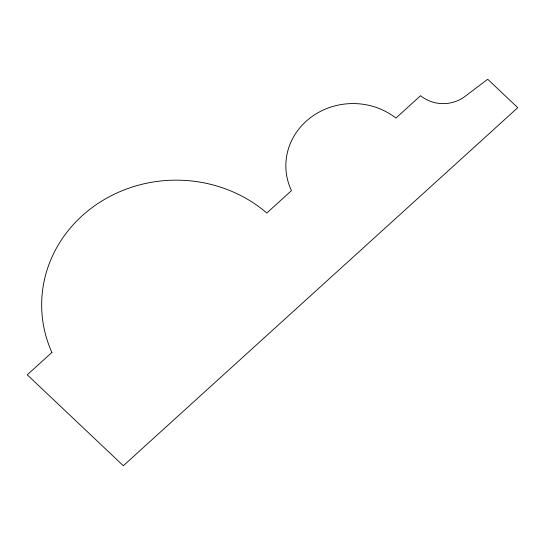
<?xml version="1.0" encoding="UTF-8"?>
<svg xmlns="http://www.w3.org/2000/svg" width="545" height="545" viewBox="0 0 545 545"><rect width="100%" height="100%" fill="white"/><g stroke="black" fill="none" stroke-linecap="round" stroke-linejoin="round"><path stroke-width="0.82" d="M51.904 352.452L27.25 374.824L123.32 465.73L517.75 107.678L487.727 79.27L464.946 96.451A34.328 31.808 -2 0 1 420.57 95.702L395.915 118.081A66.824 61.912 -2 0 0 312.769 116.01A66.824 61.912 -2 0 0 291.466 190.641L266.812 213.02A133.893 124.056 -2 0 0 99.142 202.72A133.893 124.056 -2 0 0 51.904 352.452"/></g></svg>
